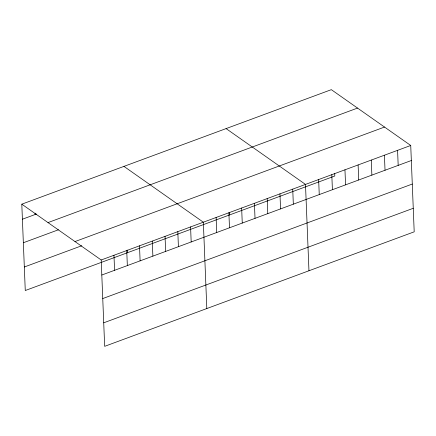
<?xml version="1.0" encoding="UTF-8"?>
<svg xmlns="http://www.w3.org/2000/svg" width="436" height="436" viewBox="0 0 436 436"><rect width="100%" height="100%" fill="white"/><g stroke="black" fill="none" stroke-linecap="round" stroke-linejoin="round"><path stroke-width="0.65" d="M21.8 204.173L331.333 89.663L410.734 145.477L414.2 231.827L104.667 346.337L101.201 259.987L21.8 204.173L25.266 290.523L334.799 176.013L334.695 173.397M22.405 219.215L36.45 214.022M48.004 222.589L357.531 108.079M23.348 242.748L58.462 229.761M74.997 241.566L384.53 127.056M24.323 266.995L81.777 245.735M101.201 259.987L410.734 145.477M101.806 275.029L411.333 160.519M102.749 298.562L412.282 184.052M103.724 322.809L413.257 208.294M226.088 128.593L305.489 184.406L308.961 270.761M123.944 166.383L203.345 222.197L206.817 308.552M397.578 150.338L398.182 165.386M384.421 155.205L385.026 170.253M371.265 160.072L371.87 175.119M358.114 164.939L358.714 179.986M344.958 169.806L345.563 184.853M331.801 174.673L332.406 189.72M318.645 179.539L319.25 194.587M292.725 189.131L293.33 204.173M279.956 193.857L280.561 208.899M267.186 198.582L267.791 213.624M254.417 203.301L255.022 218.349M241.653 208.026L242.253 223.069M229.456 212.332L229.559 214.948M228.884 212.752L229.489 227.794M216.114 217.471L216.719 232.519M190.576 226.922L191.181 241.964M177.812 231.647L178.411 246.689M165.042 236.367L165.647 251.414M152.273 241.092L152.878 256.134M139.504 245.817L140.109 260.859M127.307 250.122L127.416 252.738M126.734 250.537L127.339 265.584M113.97 255.262L114.575 270.304M35.12 213.188L35.174 214.496"/></g></svg>
